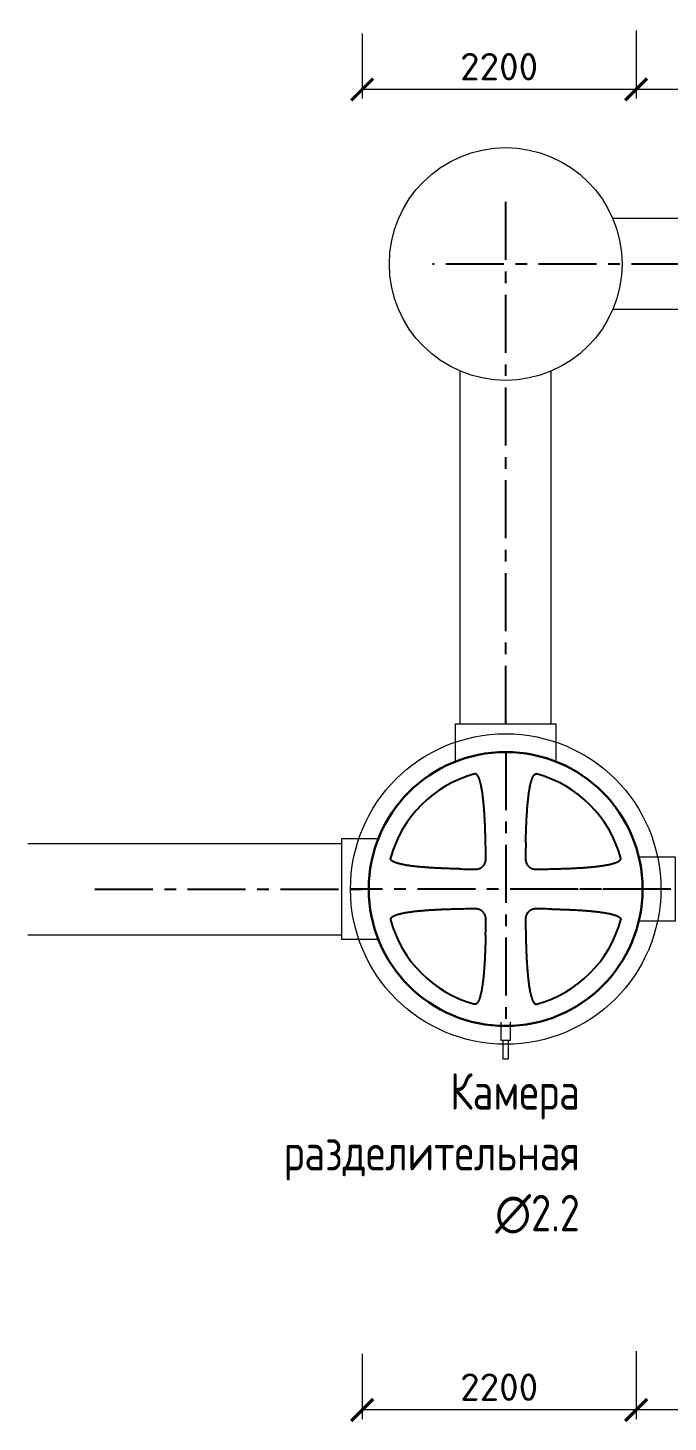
# Model space of a CAD drawing. Header units: millimetres. Extents: x 313506 to 417817, y -39276 to 9875.
# Drawn here: x 355690 to 359197, y -7297 to 338 of the extents above; entities that cross this region are included whole.
import ezdxf

# ---------------------------------------------------------------- set-up
doc = ezdxf.new("R2010")
doc.units = ezdxf.units.MM
doc.linetypes.add('осевая', pattern=[50.8, 31.75, -6.35, 6.35, -6.35])
doc.layers.add('Системный слой', color=7, linetype='Continuous')
doc.styles.add('ARTEM Arial', font='simplex.shx')
doc.styles.add('ARTEM GOST', font='GOST_A.TTF')
doc.dimstyles.new('ARTEM', dxfattribs={"dimtxt": 70, "dimasz": 50, "dimexe": 35, "dimexo": 15, "dimgap": 10, "dimtad": 1, "dimdec": 0, "dimtxsty": 'ARTEM Arial', "dimcen": 2.5, "dimclrd": 7, "dimclre": 7, "dimclrt": 7, "dimadec": 0, "dimazin": 0, "dimtfac": 1, "dimtdec": 0, "dimtmove": 0, "dimatfit": 3, "dimfxl": 1, "dimlwd": 15, "dimlwe": 15, "dimarcsym": 0})

# ---------------------------------------------------------------- blocks, each defined once
blk = doc.blocks.new('_ArchTick')
at = {"color": 0, "linetype": 'ByBlock', "const_width": 0.15}
blk.add_lwpolyline([(-0.5, -0.5), (0.5, 0.5)], dxfattribs=at)
blk = doc.blocks.new('*D401')
at = {"color": 7, "lineweight": 15, "transparency": 16777216}
for p, q in [((359021.5, -6923), (359021.5, -7280.3)), ((360767, -6908), (360767, -7280.3)), ((360767, -7230.3), (359021.5, -7230.3))]:
    blk.add_line(p, q, dxfattribs=at)
at = {"layer": 'Defpoints', "color": 0, "lineweight": 20, "transparency": 16777216}
for p in [(359021.5, -6908), (360767, -6893), (359021.5, -7230.3)]:
    blk.add_point(p, dxfattribs=at)
at = {"color": 7, "lineweight": 15, "transparency": 16777216, "xscale": 120, "yscale": 120, "zscale": 120, "rotation": 180}
blk.add_blockref('_ArchTick', (359021.5, -7230.3), dxfattribs=at)
at = {"color": 7, "lineweight": 15, "transparency": 16777216, "xscale": 120, "yscale": 120, "zscale": 120}
blk.add_blockref('_ArchTick', (360767, -7230.3), dxfattribs=at)
at = {"color": 7, "lineweight": 20, "transparency": 16777216, "insert": (359894.2, -7105.3), "char_height": 150, "attachment_point": 5, "style": 'ARTEM Arial'}
blk.add_mtext('1500', dxfattribs=at)
blk = doc.blocks.new('*D402')
at = {"color": 7, "lineweight": 15, "transparency": 16777216}
for p, q in [((357521.5, -6923), (357521.5, -7280.3)), ((359021.5, -6908), (359021.5, -7280.3)), ((359021.5, -7230.3), (357521.5, -7230.3))]:
    blk.add_line(p, q, dxfattribs=at)
at = {"layer": 'Defpoints', "color": 0, "lineweight": 20, "transparency": 16777216}
for p in [(357521.5, -6908), (359021.5, -6893), (357521.5, -7230.3)]:
    blk.add_point(p, dxfattribs=at)
at = {"color": 7, "lineweight": 15, "transparency": 16777216, "xscale": 120, "yscale": 120, "zscale": 120, "rotation": 180}
blk.add_blockref('_ArchTick', (357521.5, -7230.3), dxfattribs=at)
at = {"color": 7, "lineweight": 15, "transparency": 16777216, "xscale": 120, "yscale": 120, "zscale": 120}
blk.add_blockref('_ArchTick', (359021.5, -7230.3), dxfattribs=at)
at = {"color": 7, "lineweight": 20, "transparency": 16777216, "insert": (358271.5, -7105.3), "char_height": 150, "attachment_point": 5, "style": 'ARTEM Arial'}
blk.add_mtext('2200', dxfattribs=at)
blk = doc.blocks.new('*D403')
at = {"color": 7, "lineweight": 15, "transparency": 16777216}
for p, q in [((359021.2, 307.6), (359021.2, -49.7)), ((360766.7, 322.6), (360766.7, -49.7)), ((360766.7, 0.3), (359021.2, 0.3))]:
    blk.add_line(p, q, dxfattribs=at)
at = {"layer": 'Defpoints', "color": 0, "lineweight": 20, "transparency": 16777216}
for p in [(359021.2, 322.6), (360766.7, 337.6), (359021.2, 0.3)]:
    blk.add_point(p, dxfattribs=at)
at = {"color": 7, "lineweight": 15, "transparency": 16777216, "xscale": 120, "yscale": 120, "zscale": 120, "rotation": 180}
blk.add_blockref('_ArchTick', (359021.2, 0.3), dxfattribs=at)
at = {"color": 7, "lineweight": 15, "transparency": 16777216, "xscale": 120, "yscale": 120, "zscale": 120}
blk.add_blockref('_ArchTick', (360766.7, 0.3), dxfattribs=at)
at = {"color": 7, "lineweight": 20, "transparency": 16777216, "insert": (359893.9, 125.3), "char_height": 150, "attachment_point": 5, "style": 'ARTEM Arial'}
blk.add_mtext('1500', dxfattribs=at)
blk = doc.blocks.new('*D404')
at = {"color": 7, "lineweight": 15, "transparency": 16777216}
for p, q in [((357521.2, 307.6), (357521.2, -49.7)), ((359021.2, 322.6), (359021.2, -49.7)), ((359021.2, 0.3), (357521.2, 0.3))]:
    blk.add_line(p, q, dxfattribs=at)
at = {"layer": 'Defpoints', "color": 0, "lineweight": 20, "transparency": 16777216}
for p in [(357521.2, 322.6), (359021.2, 337.6), (357521.2, 0.3)]:
    blk.add_point(p, dxfattribs=at)
at = {"color": 7, "lineweight": 15, "transparency": 16777216, "xscale": 120, "yscale": 120, "zscale": 120, "rotation": 180}
blk.add_blockref('_ArchTick', (357521.2, 0.3), dxfattribs=at)
at = {"color": 7, "lineweight": 15, "transparency": 16777216, "xscale": 120, "yscale": 120, "zscale": 120}
blk.add_blockref('_ArchTick', (359021.2, 0.3), dxfattribs=at)
at = {"color": 7, "lineweight": 20, "transparency": 16777216, "insert": (358271.2, 125.3), "char_height": 150, "attachment_point": 5, "style": 'ARTEM Arial'}
blk.add_mtext('2200', dxfattribs=at)

msp = doc.modelspace()

# ---------------------------------------------------------------- linework, layer by layer
at = {"color": 1, "linetype": 'осевая', "lineweight": 25, "ltscale": 10}
for p, q in [((358307.1, -3473.2), (358307.1, -555.3)), ((394873.2, -955.3), (357907.1, -955.3)), ((358307.1, -3627.7), (358307.1, -5127.7)), ((356057.1, -4377.7), (357557.1, -4377.7)), ((359157.1, -4377.7), (357457.1, -4377.7)), ((360736.4, -4377.7), (358436.4, -4377.7))]:
    msp.add_line(p, q, dxfattribs=at)
at = {"lineweight": 20}
for p, q in [((393020, -705.3), (358893.1, -705.3)), ((393021.1, -1205.3), (358893.1, -1205.3)), ((358057.1, -3473.2), (358057.1, -1541.3)), ((358557.1, -3473.2), (358557.1, -1541.3)), ((355690.3, -4127.7), (357407.9, -4127.7)), ((355690.3, -4627.7), (357407.9, -4627.7)), ((358282.1, -5207.2), (358282.1, -5107.2))]:
    msp.add_line(p, q, dxfattribs=at)
for points in [[(358032.1, -3673.2), (358032.1, -3473.2), (358582.1, -3473.2), (358582.1, -3673.2)], [(357607.9, -4102.7), (357407.9, -4102.7), (357407.9, -4652.7), (357607.9, -4652.7)], [(359036.4, -4552.7), (359236.4, -4552.7), (359236.4, -4202.7), (359036.4, -4202.7)], [(358332.1, -5107.2), (358332.1, -5207.2), (358282.1, -5207.2)], [(358323.1, -5207.2), (358291.1, -5207.2), (358291.1, -5307.2), (358323.1, -5307.2), (358323.1, -5207.2)]]:
    msp.add_lwpolyline(points, dxfattribs=at)
for centre, radius in [((358307.1, -955.3), 637.1), ((358307.1, -4377.7), 850)]:
    msp.add_circle(centre, radius, dxfattribs=at)
at = {"layer": 'Системный слой', "color": 7, "lineweight": 30}
msp.add_circle((358307.1, -4377.7), 750, dxfattribs=at)
at = {"layer": 'Системный слой', "color": 7, "lineweight": 25}
for start, end in [(104.99428, 165.00572), (14.99428, 75.00572), (194.99428, 255.00572), (284.99428, 345.00572)]:
    msp.add_arc((358307.1, -4377.7), 652.3, start, end, dxfattribs=at)
for centre, major_axis, start_param, end_param in [((356837.3, -4377.7), (0, 3983.8), -1.528808, -1.507354), ((359776.9, -4377.7), (0, -3983.8), -1.634239, -1.612784), ((358307.1, -2907.8), (3983.8, 0), -1.634239, -1.612784), ((358307.1, -2907.8), (3983.8, 0), -1.528808, -1.507354), ((358307.1, -5847.5), (-3983.8, 0), -1.528808, -1.507354), ((358307.1, -5847.5), (-3983.8, 0), -1.634239, -1.612784), ((356837.3, -4377.7), (0, 3983.8), -1.634239, -1.612784), ((359776.9, -4377.7), (0, -3983.8), -1.528808, -1.507354)]:
    msp.add_ellipse(centre, major_axis=major_axis, ratio=0.34202, start_param=start_param, end_param=end_param, dxfattribs=at)
for points, knots in [([(358197, -4125.1), (358196.9, -4118.3), (358196.6, -4104.7), (358196, -4083.9), (358195.5, -4066.2), (358195, -4051.7), (358194.6, -4040.5), (358194.1, -4029.1), (358193.6, -4017.6), (358193, -4005.8), (358192.4, -3993.8), (358191.8, -3981.8), (358191, -3969.6), (358190.3, -3957.4), (358189.4, -3945.2), (358188.5, -3933), (358187.5, -3921), (358186.4, -3909.1), (358185.3, -3897.5), (358184.1, -3886.2), (358182.8, -3875.2), (358181.5, -3864.5), (358180.1, -3854.1), (358178.6, -3844.1), (358177, -3834.5), (358175.4, -3825.4), (358173.8, -3816.9), (358172.1, -3809.1), (358170.5, -3801.8), (358168.8, -3795.3), (358167.2, -3789.2), (358165.5, -3783.7), (358163.9, -3778.7), (358162.3, -3774.3), (358160.8, -3770.4), (358159.4, -3767.1), (358158.1, -3764.3), (358156.8, -3761.9), (358155.7, -3759.8), (358154.7, -3758.1), (358153.6, -3756.5), (358152.7, -3755.2), (358151.9, -3754.1), (358151.1, -3753.2), (358150.4, -3752.4), (358149.8, -3751.8), (358149.3, -3751.2), (358148.8, -3750.8), (358148.3, -3750.3), (358147.8, -3750), (358147.4, -3749.6), (358146.9, -3749.3), (358146.5, -3749.1), (358146.1, -3748.8), (358145.5, -3748.5), (358144.9, -3748.2), (358144.3, -3747.9), (358143.6, -3747.7), (358142.7, -3747.4), (358141.7, -3747.3), (358140.7, -3747.2), (358139.7, -3747.3), (358139, -3747.4), (358138.5, -3747.5), (358138.3, -3747.6)], [0, 0, 0, 0, 3.346522, 6.766848, 10.291529, 12.10647, 13.966728, 15.842272, 17.760329, 19.705723, 21.690551, 23.687495, 25.705597, 27.732688, 29.765616, 31.795276, 33.795524, 35.769581, 37.694349, 39.596139, 41.431301, 43.222957, 44.950628, 46.657893, 48.27186, 49.813093, 51.228677, 52.591625, 53.814671, 54.950111, 55.963708, 56.941681, 57.807329, 58.595452, 59.260387, 59.880783, 60.393124, 60.842571, 61.213062, 61.566815, 61.871519, 62.143339, 62.364996, 62.568381, 62.733225, 62.877534, 62.998106, 63.115804, 63.223386, 63.323799, 63.412733, 63.497193, 63.579124, 63.662803, 63.775637, 63.887825, 63.998395, 64.108796, 64.260302, 64.449369, 64.627508, 64.750528, 64.933879, 65, 65, 65, 65]), ([(358417.1, -4125.1), (358417.3, -4118.3), (358417.6, -4104.7), (358418.1, -4083.9), (358418.7, -4066.3), (358419.2, -4051.8), (358419.6, -4040.7), (358420.1, -4028), (358420.7, -4013.8), (358421.5, -3998.1), (358422.3, -3983.5), (358423.1, -3970.1), (358423.9, -3958), (358424.7, -3945.8), (358425.6, -3933.7), (358426.6, -3921.7), (358427.7, -3909.9), (358428.8, -3898.3), (358430, -3887), (358431.3, -3875.9), (358432.6, -3865.3), (358434, -3854.9), (358435.5, -3844.8), (358437, -3835.2), (358438.6, -3826.2), (358440.2, -3817.6), (358441.9, -3809.8), (358443.5, -3802.5), (358445.2, -3795.9), (358446.8, -3789.8), (358448.5, -3784.2), (358450.1, -3779.2), (358451.7, -3774.7), (358453.2, -3770.8), (358454.6, -3767.4), (358456, -3764.5), (358457.2, -3762.1), (358458.4, -3760), (358459.5, -3758.2), (358460.5, -3756.6), (358461.4, -3755.2), (358462.3, -3754.1), (358463.1, -3753.2), (358463.7, -3752.4), (358464.3, -3751.8), (358464.9, -3751.2), (358465.4, -3750.8), (358465.9, -3750.3), (358466.4, -3750), (358466.8, -3749.6), (358467.2, -3749.3), (358467.6, -3749.1), (358468.1, -3748.8), (358468.7, -3748.5), (358469.3, -3748.2), (358469.9, -3747.9), (358470.6, -3747.7), (358471.5, -3747.4), (358472.5, -3747.3), (358473.5, -3747.2), (358474.5, -3747.3), (358475.2, -3747.4), (358475.7, -3747.5), (358475.8, -3747.6)], [0, 0, 0, 0, 3.294372, 6.658592, 10.121593, 11.902894, 13.727108, 15.565806, 18.089199, 20.650882, 23.250738, 25.227925, 27.214477, 29.207845, 31.198516, 33.161939, 35.100749, 36.992852, 38.86301, 40.668913, 42.43271, 44.134312, 45.815956, 47.40632, 48.925529, 50.321905, 51.666806, 52.875385, 53.998684, 55.003566, 55.973887, 56.834853, 57.620252, 58.285215, 58.906539, 59.421027, 59.873097, 60.246259, 60.602155, 60.908041, 61.180307, 61.401463, 61.604048, 61.767517, 61.910185, 62.028901, 62.14479, 62.250718, 62.349589, 62.437156, 62.520317, 62.600986, 62.683377, 62.794474, 62.904935, 63.013803, 63.122506, 63.271682, 63.45784, 63.633238, 63.754366, 63.934896, 64, 64, 64, 64]), ([(358054.5, -4267.6), (358048, -4267.5), (358034.7, -4267.2), (358018, -4266.7), (358002.3, -4266.3), (357985.5, -4265.7), (357963.6, -4264.9), (357940.5, -4263.9), (357920.3, -4262.9), (357904.1, -4261.9), (357890.7, -4261.1), (357878.1, -4260.2), (357866, -4259.3), (357853.9, -4258.4), (357842.1, -4257.3), (357830.4, -4256.2), (357819.1, -4255), (357807.9, -4253.8), (357797.1, -4252.5), (357786.6, -4251.1), (357776.4, -4249.6), (357766.6, -4248), (357757.4, -4246.5), (357748.7, -4244.8), (357740.6, -4243.2), (357733.2, -4241.5), (357726.4, -4239.8), (357720.2, -4238.2), (357714.4, -4236.5), (357709.2, -4234.8), (357704.7, -4233.2), (357700.6, -4231.7), (357697.2, -4230.2), (357694.2, -4228.9), (357691.7, -4227.6), (357689.5, -4226.4), (357687.7, -4225.4), (357686, -4224.3), (357684.7, -4223.3), (357683.5, -4222.5), (357682.6, -4221.7), (357681.8, -4221), (357681.2, -4220.4), (357680.7, -4219.9), (357680.2, -4219.3), (357679.8, -4218.9), (357679.4, -4218.4), (357679.1, -4217.9), (357678.8, -4217.5), (357678.5, -4217.1), (357678.2, -4216.6), (357677.9, -4216.1), (357677.6, -4215.5), (357677.3, -4214.9), (357677.1, -4214.1), (357676.8, -4213.3), (357676.7, -4212.2), (357676.7, -4211.3), (357676.7, -4210.3), (357676.8, -4209.5), (357677, -4209), (357677, -4208.9)], [0, 0, 0, 0, 3.098261, 6.270257, 7.885874, 10.522158, 14.222088, 18.211189, 21.48322, 23.791405, 25.91056, 27.83924, 29.766287, 31.670808, 33.554374, 35.397495, 37.221269, 38.987539, 40.715871, 42.387727, 44.041242, 45.608249, 47.107289, 48.488328, 49.8195, 51.017864, 52.132795, 53.131323, 54.095468, 54.950922, 55.731334, 56.392139, 57.009565, 57.520478, 57.969136, 58.338887, 58.691133, 58.993238, 59.261551, 59.478662, 59.677208, 59.836711, 59.975492, 60.090496, 60.202763, 60.305383, 60.401166, 60.485997, 60.56656, 60.644707, 60.724522, 60.832147, 60.939155, 61.044621, 61.149928, 61.294442, 61.474783, 61.6447, 61.762042, 61.936931, 62, 62, 62, 62]), ([(358139.9, -4269.2), (358140.9, -4269.2), (358143, -4269.2), (358146.1, -4269), (358149.3, -4268.7), (358152.4, -4268.2), (358155.5, -4267.5), (358158.6, -4266.7), (358161.6, -4265.7), (358164.5, -4264.6), (358167.3, -4263.3), (358170, -4261.9), (358172.6, -4260.3), (358175.1, -4258.7), (358177.4, -4257), (358179.6, -4255.1), (358181.6, -4253.3), (358183.4, -4251.4), (358185.1, -4249.5), (358186.8, -4247.5), (358188.3, -4245.4), (358189.8, -4243.2), (358191, -4241.2), (358192.2, -4238.9), (358193.5, -4236.2), (358194.8, -4233), (358195.9, -4229.8), (358196.6, -4227.1), (358197.3, -4224.2), (358197.9, -4221), (358198.4, -4217.3), (358198.6, -4213.7), (358198.6, -4211.5), (358198.6, -4210.4)], [0, 0, 0, 0, 1.160827, 2.293622, 3.43563, 4.588756, 5.746246, 6.905348, 8.060469, 9.206891, 10.341224, 11.457239, 12.554235, 13.633163, 14.697615, 15.730559, 16.730575, 17.684561, 18.604883, 19.490061, 20.578623, 21.459916, 22.381037, 23.113319, 24.320591, 25.627437, 26.832376, 28.012841, 28.720001, 30.061886, 31.592299, 32.799071, 34, 34, 34, 34]), ([(358415.6, -4210.4), (358415.6, -4211.5), (358415.6, -4213.6), (358415.8, -4216.7), (358416.1, -4219.8), (358416.6, -4223), (358417.2, -4226.1), (358418.1, -4229.1), (358419, -4232.1), (358420.2, -4235.1), (358421.5, -4237.9), (358422.9, -4240.6), (358424.4, -4243.2), (358426, -4245.7), (358427.8, -4248), (358429.6, -4250.2), (358431.5, -4252.2), (358433.3, -4254), (358435.2, -4255.7), (358437.3, -4257.4), (358439.4, -4258.9), (358441.6, -4260.4), (358443.6, -4261.6), (358445.9, -4262.8), (358448.6, -4264.1), (358451.7, -4265.4), (358454.9, -4266.5), (358457.6, -4267.2), (358460.5, -4267.9), (358463.7, -4268.5), (358467.4, -4268.9), (358471, -4269.2), (358473.2, -4269.2), (358474.3, -4269.2)], [0, 0, 0, 0, 1.160827, 2.293622, 3.43563, 4.588756, 5.746246, 6.905348, 8.060469, 9.206891, 10.341224, 11.457239, 12.554235, 13.633163, 14.697615, 15.730559, 16.730575, 17.684561, 18.604883, 19.490061, 20.578623, 21.459916, 22.381037, 23.113319, 24.320591, 25.627437, 26.832376, 28.012841, 28.720001, 30.061886, 31.592299, 32.799071, 34, 34, 34, 34]), ([(358559.7, -4267.6), (358566.1, -4267.5), (358579, -4267.2), (358595.4, -4266.8), (358610.7, -4266.3), (358627.2, -4265.8), (358648.7, -4265), (358671.4, -4264), (358691.3, -4263), (358707.4, -4262.1), (358720.6, -4261.3), (358733.1, -4260.4), (358745.2, -4259.6), (358757.2, -4258.6), (358769, -4257.6), (358780.6, -4256.5), (358792, -4255.4), (358803.2, -4254.1), (358814.1, -4252.8), (358824.7, -4251.5), (358834.9, -4250), (358844.8, -4248.5), (358854.1, -4246.9), (358862.9, -4245.3), (358871.1, -4243.7), (358878.7, -4242), (358885.6, -4240.4), (358892, -4238.7), (358897.9, -4237.1), (358903.3, -4235.4), (358908, -4233.8), (358912.2, -4232.2), (358915.8, -4230.8), (358919, -4229.4), (358921.6, -4228.1), (358923.9, -4226.9), (358925.8, -4225.8), (358927.6, -4224.7), (358929, -4223.7), (358930.2, -4222.8), (358931.2, -4222), (358932, -4221.3), (358932.7, -4220.7), (358933.3, -4220.1), (358933.8, -4219.6), (358934.2, -4219), (358934.6, -4218.5), (358935, -4218.1), (358935.3, -4217.6), (358935.6, -4217.2), (358935.9, -4216.7), (358936.2, -4216.1), (358936.6, -4215.5), (358936.8, -4214.9), (358937.1, -4214.1), (358937.3, -4213.3), (358937.5, -4212.2), (358937.5, -4211.3), (358937.4, -4210.3), (358937.3, -4209.5), (358937.2, -4209), (358937.2, -4208.9)], [0, 0, 0, 0, 3.02765, 6.130095, 7.711356, 10.295721, 13.929306, 17.852185, 21.075848, 23.356556, 25.454567, 27.369743, 29.28457, 31.181263, 33.060102, 34.903414, 36.729231, 38.501691, 40.238572, 41.921872, 43.587415, 45.168284, 46.682445, 48.08064, 49.429669, 50.648002, 51.78422, 52.805921, 53.793743, 54.673452, 55.478237, 56.163293, 56.80467, 57.338103, 57.808296, 58.197357, 58.567882, 58.885925, 59.167818, 59.395948, 59.604956, 59.772794, 59.91893, 60.040332, 60.158922, 60.267663, 60.369344, 60.459616, 60.545402, 60.628157, 60.712316, 60.824376, 60.935003, 61.043224, 61.149462, 61.294441, 61.474783, 61.6447, 61.762042, 61.936931, 62, 62, 62, 62]), ([(358054.5, -4487.7), (358048, -4487.8), (358034.7, -4488.1), (358018, -4488.6), (358002.3, -4489.1), (357985.5, -4489.6), (357963.6, -4490.4), (357940.5, -4491.4), (357920.3, -4492.5), (357904.1, -4493.4), (357890.7, -4494.2), (357878.1, -4495.1), (357866, -4496), (357853.9, -4497), (357842.1, -4498), (357830.4, -4499.1), (357819.1, -4500.3), (357807.9, -4501.5), (357797.1, -4502.9), (357786.6, -4504.3), (357776.4, -4505.7), (357766.6, -4507.3), (357757.4, -4508.9), (357748.7, -4510.5), (357740.6, -4512.2), (357733.2, -4513.8), (357726.4, -4515.5), (357720.2, -4517.1), (357714.4, -4518.8), (357709.2, -4520.5), (357704.7, -4522.1), (357700.6, -4523.6), (357697.2, -4525.1), (357694.2, -4526.5), (357691.7, -4527.7), (357689.5, -4528.9), (357687.7, -4530), (357686, -4531), (357684.7, -4532), (357683.5, -4532.9), (357682.6, -4533.6), (357681.8, -4534.3), (357681.2, -4534.9), (357680.7, -4535.5), (357680.2, -4536), (357679.8, -4536.5), (357679.4, -4536.9), (357679.1, -4537.4), (357678.8, -4537.8), (357678.5, -4538.2), (357678.2, -4538.7), (357677.9, -4539.2), (357677.6, -4539.8), (357677.3, -4540.5), (357677.1, -4541.2), (357676.8, -4542.1), (357676.7, -4543.1), (357676.7, -4544.1), (357676.7, -4545), (357676.8, -4545.8), (357677, -4546.3), (357677, -4546.4)], [0, 0, 0, 0, 3.098261, 6.270257, 7.885874, 10.522158, 14.222088, 18.211189, 21.48322, 23.791405, 25.91056, 27.83924, 29.766287, 31.670808, 33.554374, 35.397495, 37.221271, 38.987539, 40.715869, 42.387727, 44.041242, 45.608249, 47.107289, 48.488328, 49.8195, 51.017864, 52.132795, 53.131323, 54.095468, 54.950922, 55.731334, 56.392139, 57.009565, 57.520478, 57.969136, 58.338887, 58.691133, 58.993238, 59.261551, 59.478662, 59.677208, 59.836711, 59.975492, 60.090496, 60.202763, 60.305383, 60.401166, 60.485997, 60.56656, 60.644707, 60.724522, 60.832147, 60.939155, 61.044621, 61.149928, 61.294442, 61.474783, 61.6447, 61.762042, 61.936931, 62, 62, 62, 62]), ([(358198.6, -4544.9), (358198.6, -4543.8), (358198.6, -4541.7), (358198.4, -4538.6), (358198.1, -4535.5), (358197.6, -4532.4), (358196.9, -4529.3), (358196.1, -4526.2), (358195.1, -4523.2), (358194, -4520.3), (358192.7, -4517.4), (358191.3, -4514.7), (358189.8, -4512.1), (358188.1, -4509.6), (358186.4, -4507.3), (358184.6, -4505.1), (358182.7, -4503.1), (358180.8, -4501.3), (358178.9, -4499.6), (358176.9, -4498), (358174.8, -4496.4), (358172.6, -4495), (358170.6, -4493.8), (358168.3, -4492.5), (358165.6, -4491.2), (358162.5, -4489.9), (358159.3, -4488.9), (358156.5, -4488.1), (358153.7, -4487.4), (358150.4, -4486.8), (358146.7, -4486.4), (358143.2, -4486.2), (358141, -4486.1), (358139.9, -4486.2)], [0, 0, 0, 0, 1.160827, 2.293622, 3.43563, 4.588756, 5.746246, 6.905348, 8.060469, 9.206891, 10.341224, 11.457239, 12.554235, 13.633163, 14.697615, 15.730559, 16.730575, 17.684561, 18.604883, 19.490061, 20.578623, 21.459916, 22.381037, 23.113319, 24.320591, 25.627437, 26.832376, 28.012841, 28.720001, 30.061886, 31.592299, 32.799071, 34, 34, 34, 34]), ([(358474.3, -4486.2), (358473.2, -4486.1), (358471.2, -4486.2), (358468, -4486.3), (358464.9, -4486.7), (358461.8, -4487.2), (358458.7, -4487.8), (358455.6, -4488.6), (358452.6, -4489.6), (358449.7, -4490.8), (358446.8, -4492), (358444.1, -4493.4), (358441.5, -4495), (358439.1, -4496.6), (358436.8, -4498.4), (358434.6, -4500.1), (358432.6, -4501.9), (358430.6, -4504), (358428.8, -4506.1), (358427, -4508.3), (358425.4, -4510.6), (358423.6, -4513.4), (358422.2, -4516), (358421, -4518.5), (358419.8, -4521.2), (358418.9, -4523.7), (358417.9, -4526.6), (358417.3, -4529.1), (358416.7, -4531.9), (358416.2, -4534.5), (358415.8, -4537.7), (358415.6, -4541.3), (358415.6, -4543.7), (358415.6, -4544.9)], [0, 0, 0, 0, 1.160825, 2.293619, 3.435628, 4.588757, 5.746252, 6.905358, 8.060478, 9.206889, 10.341203, 11.457205, 12.554205, 13.633169, 14.695741, 15.717068, 16.69175, 17.601108, 18.876909, 19.676175, 20.71619, 22.027068, 23.211446, 23.982012, 25.113816, 26.386625, 26.915982, 28.452958, 29.235773, 30.022226, 31.353686, 32.71083, 34, 34, 34, 34]), ([(358559.7, -4487.7), (358566.1, -4487.8), (358579, -4488.1), (358595.4, -4488.6), (358610.7, -4489), (358627.2, -4489.6), (358648.7, -4490.3), (358671.4, -4491.3), (358691.3, -4492.3), (358707.4, -4493.2), (358720.6, -4494), (358733.1, -4494.9), (358745.2, -4495.8), (358757.2, -4496.7), (358769, -4497.7), (358780.6, -4498.8), (358792, -4500), (358803.2, -4501.2), (358814.1, -4502.5), (358824.7, -4503.9), (358834.9, -4505.3), (358844.8, -4506.8), (358854.1, -4508.4), (358862.9, -4510), (358871.1, -4511.6), (358878.7, -4513.3), (358885.6, -4514.9), (358892, -4516.6), (358897.9, -4518.3), (358903.3, -4519.9), (358908, -4521.5), (358912.2, -4523.1), (358915.8, -4524.6), (358919, -4526), (358921.6, -4527.2), (358923.9, -4528.4), (358925.8, -4529.6), (358927.6, -4530.7), (358929, -4531.6), (358930.2, -4532.5), (358931.2, -4533.3), (358932, -4534), (358932.7, -4534.7), (358933.3, -4535.2), (358933.8, -4535.8), (358934.2, -4536.3), (358934.6, -4536.8), (358935, -4537.2), (358935.3, -4537.7), (358935.6, -4538.1), (358935.9, -4538.6), (358936.2, -4539.2), (358936.6, -4539.8), (358936.8, -4540.5), (358937.1, -4541.2), (358937.3, -4542.1), (358937.5, -4543.1), (358937.5, -4544.1), (358937.4, -4545), (358937.3, -4545.8), (358937.2, -4546.3), (358937.2, -4546.4)], [0, 0, 0, 0, 3.02765, 6.130095, 7.711356, 10.295721, 13.929306, 17.852185, 21.075848, 23.356556, 25.454567, 27.369743, 29.28457, 31.181263, 33.060102, 34.903414, 36.729231, 38.501691, 40.238572, 41.921872, 43.587415, 45.168284, 46.682445, 48.08064, 49.429669, 50.648002, 51.78422, 52.805921, 53.793743, 54.673452, 55.478237, 56.163293, 56.80467, 57.338103, 57.808296, 58.197357, 58.567882, 58.885925, 59.167818, 59.395948, 59.604956, 59.772794, 59.91893, 60.040332, 60.158922, 60.267663, 60.369344, 60.459616, 60.545402, 60.628157, 60.712316, 60.824376, 60.935003, 61.043224, 61.149462, 61.294441, 61.474783, 61.6447, 61.762042, 61.936931, 62, 62, 62, 62]), ([(358197, -4630.2), (358196.9, -4636.9), (358196.6, -4650.5), (358196.1, -4667.5), (358195.7, -4681.8), (358195.3, -4693.8), (358194.8, -4709), (358194.1, -4727.1), (358193.1, -4747.6), (358192.2, -4766.2), (358191.2, -4782.5), (358190.4, -4795.9), (358189.5, -4808.5), (358188.6, -4820.6), (358187.6, -4832.6), (358186.6, -4844.4), (358185.5, -4855.9), (358184.3, -4867.3), (358183, -4878.3), (358181.7, -4889), (358180.3, -4899.4), (358178.8, -4909.5), (358177.3, -4919.2), (358175.7, -4928.3), (358174.1, -4936.9), (358172.4, -4944.8), (358170.8, -4952.2), (358169.1, -4958.8), (358167.5, -4965), (358165.8, -4970.6), (358164.2, -4975.8), (358162.6, -4980.3), (358161.1, -4984.3), (358159.6, -4987.7), (358158.3, -4990.7), (358157, -4993.1), (358155.8, -4995.3), (358154.8, -4997.1), (358153.7, -4998.7), (358152.8, -5000.1), (358151.9, -5001.2), (358151.1, -5002.1), (358150.4, -5002.9), (358149.8, -5003.5), (358149.3, -5004.1), (358148.8, -5004.6), (358148.3, -5005), (358147.8, -5005.4), (358147.4, -5005.7), (358146.9, -5006), (358146.5, -5006.3), (358146.1, -5006.5), (358145.5, -5006.9), (358144.9, -5007.2), (358144.3, -5007.4), (358143.6, -5007.7), (358142.7, -5007.9), (358141.7, -5008.1), (358140.7, -5008.1), (358139.7, -5008), (358139, -5007.9), (358138.5, -5007.8), (358138.3, -5007.7)], [0, 0, 0, 0, 3.218923, 6.506826, 8.178508, 10.098303, 12.252324, 15.489576, 18.77979, 22.122744, 24.473336, 26.627827, 28.584132, 30.538174, 32.467068, 34.373014, 36.235157, 38.076608, 39.857077, 41.597492, 43.27857, 44.940532, 46.513958, 48.018144, 49.402538, 50.736545, 51.936949, 53.053667, 54.053979, 55.020167, 55.878253, 56.661609, 57.325775, 57.946675, 58.461223, 58.913538, 59.286894, 59.642684, 59.948009, 60.219346, 60.43914, 60.640233, 60.801982, 60.942838, 61.059698, 61.173776, 61.278051, 61.375378, 61.461577, 61.543439, 61.622847, 61.70395, 61.81331, 61.922045, 62.029212, 62.136217, 62.283062, 62.466311, 62.638969, 62.758204, 62.935914, 63, 63, 63, 63]), ([(358417.1, -4630.2), (358417.3, -4637.1), (358417.6, -4650.9), (358418.1, -4668.3), (358418.5, -4682.9), (358418.9, -4695), (358419.4, -4710.4), (358420.2, -4728.6), (358421.1, -4749.2), (358422.1, -4767.9), (358423, -4784.2), (358423.9, -4797.6), (358424.8, -4810.2), (358425.7, -4822.2), (358426.7, -4834.1), (358427.7, -4845.9), (358428.8, -4857.4), (358430, -4868.6), (358431.3, -4879.6), (358432.6, -4890.2), (358434, -4900.5), (358435.5, -4910.5), (358437, -4920), (358438.6, -4929), (358440.2, -4937.5), (358441.8, -4945.3), (358443.5, -4952.5), (358445.1, -4959.1), (358446.7, -4965.2), (358448.4, -4970.8), (358450, -4975.9), (358451.6, -4980.3), (358453.1, -4984.3), (358454.6, -4987.7), (358455.9, -4990.7), (358457.1, -4993.1), (358458.3, -4995.3), (358459.4, -4997.1), (358460.5, -4998.7), (358461.4, -5000.1), (358462.3, -5001.2), (358463, -5002.1), (358463.7, -5002.9), (358464.3, -5003.5), (358464.9, -5004.1), (358465.4, -5004.6), (358465.9, -5005), (358466.4, -5005.4), (358466.8, -5005.7), (358467.2, -5006), (358467.6, -5006.3), (358468.1, -5006.5), (358468.7, -5006.9), (358469.3, -5007.2), (358469.9, -5007.4), (358470.6, -5007.7), (358471.5, -5007.9), (358472.5, -5008.1), (358473.5, -5008.1), (358474.5, -5008), (358475.2, -5007.9), (358475.7, -5007.8), (358475.8, -5007.7)], [0, 0, 0, 0, 3.289426, 6.641073, 8.341944, 10.288254, 12.467464, 15.73036, 19.040043, 22.396272, 24.748618, 26.9013, 28.85179, 30.799553, 32.720392, 34.61697, 36.467565, 38.296603, 40.062486, 41.787015, 43.450467, 45.094385, 46.649301, 48.134932, 49.501134, 50.817333, 52.001692, 53.103719, 54.091658, 55.04643, 55.895777, 56.672128, 57.331893, 57.949266, 58.462051, 58.913492, 59.286861, 59.642661, 59.947993, 60.219335, 60.439132, 60.640228, 60.80198, 60.942837, 61.059698, 61.173776, 61.278051, 61.375378, 61.461577, 61.543439, 61.622848, 61.70395, 61.81331, 61.922045, 62.029212, 62.136217, 62.283062, 62.466311, 62.638969, 62.758204, 62.935914, 63, 63, 63, 63])]:
    msp.add_open_spline(points, degree=3, knots=knots, dxfattribs=at)

# ---------------------------------------------------------------- texts
at = {"lineweight": 20, "insert": (358713.5, -5385.5), "char_height": 200, "width": 3048.508, "attachment_point": 3, "style": 'ARTEM GOST'}
msp.add_mtext('Камера \\Pразделительная \\P∅2.2', dxfattribs=at)

# ---------------------------------------------------------------- dimensions: what is measured, and where the dimension line sits
at = {"lineweight": 20}
for base, p1, p2, text, picture, middle in [((357521.2, 0.3), (359021.2, 337.6), (357521.2, 322.6), '2200', '*D404', (358271.2, 125.3)), ((359021.2, 0.3), (360766.7, 337.6), (359021.2, 322.6), '1500', '*D403', (359893.9, 125.3)), ((357521.5, -7230.3), (359021.5, -6893), (357521.5, -6908), '2200', '*D402', (358271.5, -7105.3)), ((359021.5, -7230.3), (360767, -6893), (359021.5, -6908), '1500', '*D401', (359894.2, -7105.3))]:
    dim = msp.add_linear_dim(base=base, p1=p1, p2=p2, angle=180, text=text, dimstyle='ARTEM', override={"dimtxt": 150, "dimasz": 120, "dimexe": 50, "dimgap": 50, "dimblk1": 'ArchTick', "dimblk2": 'ArchTick', "dimsah": 1}, dxfattribs=at)
    dim.commit()
    dim.dimension.update_dxf_attribs({"geometry": picture, "text_midpoint": middle})

doc.saveas('drawing.dxf')
